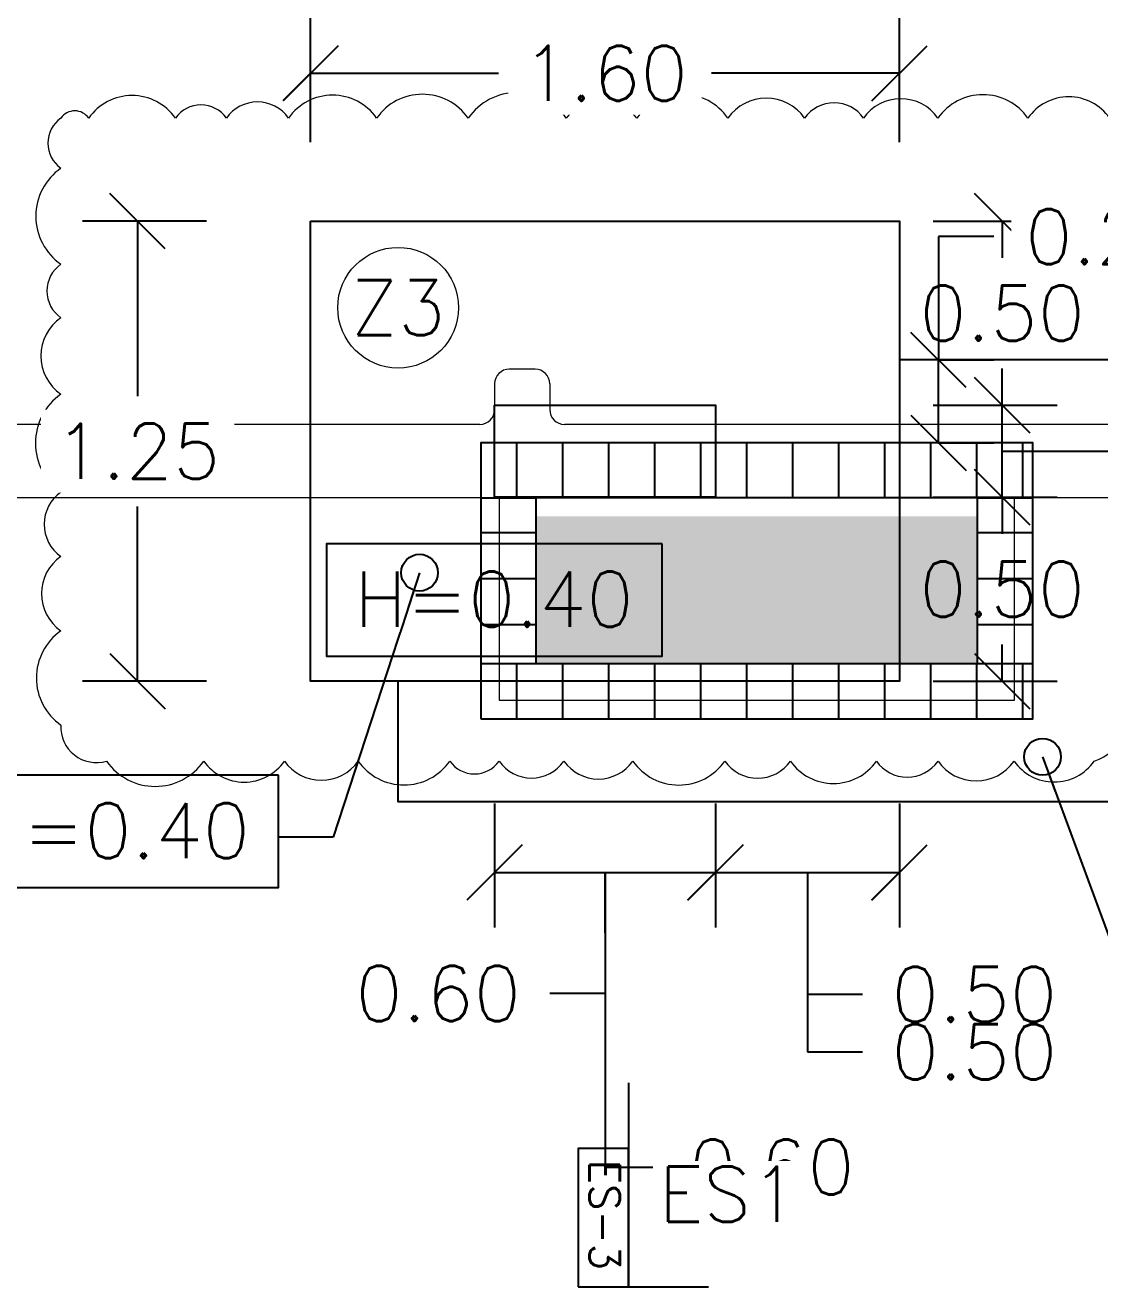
# Model space of a CAD drawing. Header units: metres. Extents: x -25 to 234, y -27 to 52.
# Drawn here: x 98.893 to 101.812, y 40.888 to 44.317 of the extents above; entities that cross this region are included whole.
import ezdxf

# ---------------------------------------------------------------- set-up
doc = ezdxf.new("R2010")
doc.units = ezdxf.units.M
doc.header["$LTSCALE"] = 0.1
doc.header["$MEASUREMENT"] = 0
doc.header["$PDMODE"] = 66
doc.linetypes.add('CONTINUA', pattern=[0])
doc.linetypes.add('HIDDEN', pattern=[0.375, 0.25, -0.125])
for name, color, linetype, lineweight in [('0-S-GRID-IDEN', 1, 'Continuous', 9), ('A-WALL', 7, 'Continuous', 5), ('baños', 251, 'Continuous', 0), ('piso', 253, 'Continuous', 0), ('PLANTA ARQ.', 1, 'Continuous', 0)]:
    doc.layers.add(name, color=color, linetype=linetype, lineweight=lineweight)
for name, color, linetype in [('001-DIMTEXTO', 4, 'Continuous'), ('DIMENSIONES', 7, 'Continuous'), ('DIMTEXTO', 4, 'Continuous'), ('HATCH', 8, 'Continuous'), ('MUROS', 7, 'Continuous'), ('TEXTOS', 4, 'Continuous'), ('ZAPATAS', 6, 'Continuous')]:
    doc.layers.add(name, color=color, linetype=linetype)
doc.styles.add('SMPLEX', font='simplex.shx')
doc.dimstyles.new('DIM-50', dxfattribs={"dimscale": 0.5, "dimtxt": 0.2, "dimasz": 0.2, "dimexe": 0.2, "dimexo": 0.2, "dimgap": 0.1, "dimtad": 0, "dimtih": 1, "dimtoh": 1, "dimzin": 0, "dimdsep": 46, "dimtxsty": 'SMPLEX', "dimblk1": 'OBLIQUE', "dimblk2": 'OBLIQUE', "dimsah": 1, "dimcen": 0.2, "dimclrd": 4, "dimclre": 4, "dimclrt": 4, "dimadec": 0, "dimazin": 0, "dimtfac": 1, "dimtmove": 0, "dimatfit": 3, "dimldrblk": 'OPEN30', "dimfxl": 0.2, "dimfxlon": 1, "dimtolj": 1, "dimtzin": 0, "dimarcsym": 0})
doc.dimstyles.new('DIM-75', dxfattribs={"dimscale": 0.75, "dimtxt": 0.2, "dimasz": 0.2, "dimexe": 0.2, "dimexo": 0.2, "dimgap": 0.1, "dimtad": 0, "dimtih": 1, "dimtoh": 1, "dimzin": 0, "dimdsep": 46, "dimtxsty": 'SMPLEX', "dimblk1": 'OBLIQUE', "dimblk2": 'OBLIQUE', "dimsah": 1, "dimcen": 0.2, "dimclrd": 4, "dimclre": 4, "dimclrt": 4, "dimadec": 0, "dimazin": 0, "dimtfac": 1, "dimtmove": 1, "dimatfit": 3, "dimldrblk": 'OPEN30', "dimfxl": 0.25, "dimfxlon": 1, "dimtfill": 1, "dimtolj": 1, "dimtzin": 0, "dimarcsym": 0})
pattern_1 = [(180, (-89.46508, 26.93804), (-1e-17, -0.125), [])]

# ---------------------------------------------------------------- blocks, each defined once
blk = doc.blocks.new('_Oblique')
at = {"color": 0, "linetype": 'ByBlock', "lineweight": -2}
blk.add_line((-0.5, -0.5), (0.5, 0.5), dxfattribs=at)
blk = doc.blocks.new('*D927')
at = {"layer": 'Defpoints', "color": 0, "linetype": 'CONTINUA', "transparency": 16777216}
for p in [(101.2681, 44.1862), (99.6681, 42.5342), (101.2681, 42.5342)]:
    blk.add_point(p, dxfattribs=at)
at = {"layer": 'DIMENSIONES', "color": 4, "linetype": 'CONTINUA', "lineweight": -2, "transparency": 16777216}
for p, q in [((99.6681, 43.9987), (99.6681, 44.3362)), ((101.2681, 43.9987), (101.2681, 44.3362)), ((99.6681, 44.1862), (100.1788, 44.1862)), ((101.2681, 44.1862), (100.7573, 44.1862))]:
    blk.add_line(p, q, dxfattribs=at)
at = {"layer": 'DIMENSIONES', "color": 4, "linetype": 'CONTINUA', "lineweight": -2, "transparency": 16777216, "xscale": 0.15, "yscale": 0.15, "zscale": 0.15, "rotation": 180}
blk.add_blockref('_Oblique', (99.6681, 44.1862), dxfattribs=at)
at = {"layer": 'DIMENSIONES', "color": 4, "linetype": 'CONTINUA', "lineweight": -2, "transparency": 16777216, "xscale": 0.15, "yscale": 0.15, "zscale": 0.15}
blk.add_blockref('_Oblique', (101.2681, 44.1862), dxfattribs=at)
at = {"layer": 'DIMENSIONES', "color": 4, "linetype": 'CONTINUA', "transparency": 16777216, "insert": (100.4681, 44.1862), "char_height": 0.15, "attachment_point": 5, "style": 'SMPLEX', "bg_fill": 3, "box_fill_scale": 1.25, "bg_fill_color": 256, "bg_fill_true_color": 13158600, "bg_fill_transparency": 0}
blk.add_mtext('\\A1;1.60', dxfattribs=at)
blk = doc.blocks.new('_Open30')
at = {"layer": 'DIMTEXTO', "color": 0, "lineweight": -2}
for p, q in [((-1, 0.268), (0, 0)), ((0, 0), (-1, -0.268)), ((0, 0), (-1, 0))]:
    blk.add_line(p, q, dxfattribs=at)
blk = doc.blocks.new('*D928')
at = {"layer": 'Defpoints', "color": 0, "linetype": 'CONTINUA', "transparency": 16777216}
for p in [(99.1979, 43.7842), (99.6681, 43.7842), (99.6681, 42.5342)]:
    blk.add_point(p, dxfattribs=at)
at = {"layer": 'DIMENSIONES', "color": 4, "linetype": 'CONTINUA', "lineweight": -2, "transparency": 16777216}
for p, q in [((99.3854, 43.7842), (99.0479, 43.7842)), ((99.1979, 43.7842), (99.1979, 43.3092)), ((99.1979, 42.5342), (99.1979, 43.0092)), ((99.3854, 42.5342), (99.0479, 42.5342))]:
    blk.add_line(p, q, dxfattribs=at)
at = {"layer": 'DIMENSIONES', "color": 4, "linetype": 'CONTINUA', "lineweight": -2, "transparency": 16777216, "xscale": 0.15, "yscale": 0.15, "zscale": 0.15}
for p, rotation in [((99.1979, 43.7842), 90), ((99.1979, 42.5342), 270)]:
    blk.add_blockref('_Oblique', p, dxfattribs=dict(at, rotation=rotation))
at = {"layer": 'DIMENSIONES', "color": 4, "linetype": 'CONTINUA', "transparency": 16777216, "insert": (99.1979, 43.1592), "char_height": 0.15, "attachment_point": 5, "style": 'SMPLEX', "bg_fill": 3, "box_fill_scale": 1.25, "bg_fill_color": 256, "bg_fill_true_color": 13158600, "bg_fill_transparency": 0}
blk.add_mtext('\\A1;1.25', dxfattribs=at)
blk = doc.blocks.new('*D917')
at = {"layer": 'Defpoints', "color": 0, "linetype": 'CONTINUA', "transparency": 16777216}
for p in [(100.1681, 43.0342), (100.7681, 43.0342), (100.7681, 42.0145)]:
    blk.add_point(p, dxfattribs=at)
at = {"layer": 'DIMENSIONES', "color": 4, "linetype": 'CONTINUA', "lineweight": -2, "transparency": 16777216}
for p, q in [((100.1681, 42.202), (100.1681, 41.8645)), ((100.7681, 42.202), (100.7681, 41.8645)), ((100.1681, 42.0145), (100.7681, 42.0145)), ((100.4681, 42.0145), (100.4681, 41.2138)), ((100.4681, 41.2138), (100.6181, 41.2138))]:
    blk.add_line(p, q, dxfattribs=at)
at = {"layer": 'DIMENSIONES', "color": 4, "linetype": 'CONTINUA', "lineweight": -2, "transparency": 16777216, "xscale": 0.15, "yscale": 0.15, "zscale": 0.15, "rotation": 180}
blk.add_blockref('_Oblique', (100.1681, 42.0145), dxfattribs=at)
at = {"layer": 'DIMENSIONES', "color": 4, "linetype": 'CONTINUA', "lineweight": -2, "transparency": 16777216, "xscale": 0.15, "yscale": 0.15, "zscale": 0.15}
blk.add_blockref('_Oblique', (100.7681, 42.0145), dxfattribs=at)
at = {"layer": 'DIMENSIONES', "color": 4, "linetype": 'CONTINUA', "transparency": 16777216, "insert": (100.9216, 41.2138), "char_height": 0.15, "attachment_point": 5, "style": 'SMPLEX', "bg_fill": 3, "box_fill_scale": 1.25, "bg_fill_color": 256, "bg_fill_true_color": 13158600, "bg_fill_transparency": 0}
blk.add_mtext('\\A1;0.60', dxfattribs=at)
blk = doc.blocks.new('*D893')
at = {"layer": 'Defpoints', "color": 0, "linetype": 'CONTINUA', "transparency": 16777216}
for p in [(100.7681, 43.2842), (101.5471, 43.2842), (100.7681, 43.0342)]:
    blk.add_point(p, dxfattribs=at)
at = {"layer": 'DIMENSIONES', "color": 4, "linetype": 'CONTINUA', "lineweight": -2, "transparency": 16777216}
for p, q in [((101.3596, 43.2842), (101.6971, 43.2842)), ((101.5471, 43.0342), (101.5471, 43.2842)), ((101.5471, 43.1592), (101.7262, 43.1592)), ((101.7262, 43.1592), (101.8762, 43.1592)), ((101.3596, 43.0342), (101.6971, 43.0342))]:
    blk.add_line(p, q, dxfattribs=at)
at = {"layer": 'DIMENSIONES', "color": 4, "linetype": 'CONTINUA', "lineweight": -2, "transparency": 16777216, "xscale": 0.15, "yscale": 0.15, "zscale": 0.15}
for p, rotation in [((101.5471, 43.2842), 90), ((101.5471, 43.0342), 270)]:
    blk.add_blockref('_Oblique', p, dxfattribs=dict(at, rotation=rotation))
at = {"layer": 'DIMENSIONES', "color": 4, "linetype": 'CONTINUA', "transparency": 16777216, "insert": (102.1797, 43.1592), "char_height": 0.15, "attachment_point": 5, "style": 'SMPLEX', "bg_fill": 3, "box_fill_scale": 1.25, "bg_fill_color": 256, "bg_fill_true_color": 13158600, "bg_fill_transparency": 0}
blk.add_mtext('\\A1;0.25', dxfattribs=at)
blk = doc.blocks.new('*D894')
at = {"layer": 'Defpoints', "color": 0, "linetype": 'CONTINUA', "transparency": 16777216}
for p in [(100.7681, 43.7842), (101.5471, 43.7842), (100.7681, 43.2842)]:
    blk.add_point(p, dxfattribs=at)
at = {"layer": 'DIMENSIONES', "color": 4, "linetype": 'CONTINUA', "lineweight": -2, "transparency": 16777216}
for p, q in [((101.3596, 43.7842), (101.6971, 43.7842)), ((101.5471, 43.7842), (101.5471, 43.6842)), ((101.5471, 43.2842), (101.5471, 43.3842)), ((101.3596, 43.2842), (101.6971, 43.2842))]:
    blk.add_line(p, q, dxfattribs=at)
at = {"layer": 'DIMENSIONES', "color": 4, "linetype": 'CONTINUA', "lineweight": -2, "transparency": 16777216, "xscale": 0.15, "yscale": 0.15, "zscale": 0.15}
for p, rotation in [((101.5471, 43.7842), 90), ((101.5471, 43.2842), 270)]:
    blk.add_blockref('_Oblique', p, dxfattribs=dict(at, rotation=rotation))
at = {"layer": 'DIMENSIONES', "color": 4, "linetype": 'CONTINUA', "transparency": 16777216, "insert": (101.5471, 43.5342), "char_height": 0.15, "attachment_point": 5, "style": 'SMPLEX', "bg_fill": 3, "box_fill_scale": 1.25, "bg_fill_color": 256, "bg_fill_true_color": 13158600, "bg_fill_transparency": 0}
blk.add_mtext('\\A1;0.50', dxfattribs=at)
blk = doc.blocks.new('*D895')
at = {"layer": 'Defpoints', "color": 0, "linetype": 'CONTINUA', "transparency": 16777216}
for p in [(100.7681, 43.0342), (100.7681, 42.5342), (101.5471, 42.5342)]:
    blk.add_point(p, dxfattribs=at)
at = {"layer": 'DIMENSIONES', "color": 4, "linetype": 'CONTINUA', "lineweight": -2, "transparency": 16777216}
for p, q in [((101.3596, 43.0342), (101.6971, 43.0342)), ((101.5471, 43.0342), (101.5471, 42.9342)), ((101.5471, 42.5342), (101.5471, 42.6342)), ((101.3596, 42.5342), (101.6971, 42.5342))]:
    blk.add_line(p, q, dxfattribs=at)
at = {"layer": 'DIMENSIONES', "color": 4, "linetype": 'CONTINUA', "lineweight": -2, "transparency": 16777216, "xscale": 0.15, "yscale": 0.15, "zscale": 0.15}
for p, rotation in [((101.5471, 43.0342), 90), ((101.5471, 42.5342), 270)]:
    blk.add_blockref('_Oblique', p, dxfattribs=dict(at, rotation=rotation))
at = {"layer": 'DIMENSIONES', "color": 4, "linetype": 'CONTINUA', "transparency": 16777216, "insert": (101.5471, 42.7842), "char_height": 0.15, "attachment_point": 5, "style": 'SMPLEX', "bg_fill": 3, "box_fill_scale": 1.25, "bg_fill_color": 256, "bg_fill_true_color": 13158600, "bg_fill_transparency": 0}
blk.add_mtext('\\A1;0.50', dxfattribs=at)
blk = doc.blocks.new('*D896')
at = {"layer": 'Defpoints', "color": 0, "linetype": 'CONTINUA', "transparency": 16777216}
for p in [(100.7681, 43.0342), (101.2681, 43.0562), (101.2681, 42.0145)]:
    blk.add_point(p, dxfattribs=at)
at = {"layer": 'DIMENSIONES', "color": 4, "linetype": 'CONTINUA', "lineweight": -2, "transparency": 16777216}
for p, q in [((100.7681, 42.202), (100.7681, 41.8645)), ((101.2681, 42.202), (101.2681, 41.8645)), ((100.7681, 42.0145), (101.2681, 42.0145)), ((101.0181, 42.0145), (101.0181, 41.527)), ((101.0181, 41.527), (101.1681, 41.527))]:
    blk.add_line(p, q, dxfattribs=at)
at = {"layer": 'DIMENSIONES', "color": 4, "linetype": 'CONTINUA', "lineweight": -2, "transparency": 16777216, "xscale": 0.15, "yscale": 0.15, "zscale": 0.15, "rotation": 180}
blk.add_blockref('_Oblique', (100.7681, 42.0145), dxfattribs=at)
at = {"layer": 'DIMENSIONES', "color": 4, "linetype": 'CONTINUA', "lineweight": -2, "transparency": 16777216, "xscale": 0.15, "yscale": 0.15, "zscale": 0.15}
blk.add_blockref('_Oblique', (101.2681, 42.0145), dxfattribs=at)
at = {"layer": 'DIMENSIONES', "color": 4, "linetype": 'CONTINUA', "transparency": 16777216, "insert": (101.4716, 41.527), "char_height": 0.15, "attachment_point": 5, "style": 'SMPLEX', "bg_fill": 3, "box_fill_scale": 1.25, "bg_fill_color": 256, "bg_fill_true_color": 13158600, "bg_fill_transparency": 0}
blk.add_mtext('\\A1;0.50', dxfattribs=at)
blk = doc.blocks.new('PL BASE 1N NASAS 09')
at = {"layer": 'piso', "transparency": 33554554}
h = blk.add_hatch(color=256, dxfattribs=at)
h.set_gradient(color1=(122, 175, 223), color2=(173, 221, 247), rotation=90)
h.paths.add_polyline_path([(-109.6632, -41.2997), (-110.1187, -41.2997), (-110.1187, -41.6997), (-109.6632, -41.6997)])
h.paths.add_polyline_path([(-108.9187, -41.2997), (-109.6632, -41.2997), (-109.6632, -41.6997), (-108.9187, -41.6997)])
blk.add_lwpolyline([(-110.2187, -41.7997), (-108.8187, -41.7997), (-108.8187, -41.2497), (-110.2187, -41.2497)], close=True)
blk.add_lwpolyline([(-110.1187, -41.2497), (-110.1187, -41.6997), (-108.9187, -41.6997), (-108.9187, -41.2497)])
at = {"layer": 'A-WALL'}
for p, q in [((-110.1211, -40.8997), (-110.1911, -40.8997)), ((-110.2311, -40.9397), (-110.2311, -41.0097)), ((-110.0811, -40.9397), (-110.0811, -41.0097)), ((-110.2711, -41.0497), (-112.399, -41.0497)), ((-107.9211, -41.0497), (-110.0411, -41.0497)), ((-107.7211, -41.2497), (-112.4011, -41.2497))]:
    blk.add_line(p, q, dxfattribs=at)
for centre, start, end in [((-110.1911, -40.9397), 90, 180), ((-110.1211, -40.9397), 360, 90), ((-110.2711, -41.0097), 270, 0), ((-110.0411, -41.0097), 180, 270)]:
    blk.add_arc(centre, 0.04, start, end, dxfattribs=at)
blk = doc.blocks.new('*D1042')
at = {"layer": 'Defpoints', "color": 0, "linetype": 'CONTINUA', "transparency": 16777216}
for p in [(106.2497, -6.8539), (104.6497, -8.5059), (106.2497, -8.5059)]:
    blk.add_point(p, dxfattribs=at)
at = {"layer": 'DIMENSIONES', "color": 4, "linetype": 'CONTINUA', "lineweight": -2, "transparency": 16777216}
for p, q in [((104.6497, -7.0414), (104.6497, -6.7039)), ((106.2497, -7.0414), (106.2497, -6.7039)), ((104.6497, -6.8539), (105.1604, -6.8539)), ((106.2497, -6.8539), (105.739, -6.8539))]:
    blk.add_line(p, q, dxfattribs=at)
at = {"layer": 'DIMENSIONES', "color": 4, "linetype": 'CONTINUA', "lineweight": -2, "transparency": 16777216, "xscale": 0.15, "yscale": 0.15, "zscale": 0.15, "rotation": 180}
blk.add_blockref('_Oblique', (104.6497, -6.8539), dxfattribs=at)
at = {"layer": 'DIMENSIONES', "color": 4, "linetype": 'CONTINUA', "lineweight": -2, "transparency": 16777216, "xscale": 0.15, "yscale": 0.15, "zscale": 0.15}
blk.add_blockref('_Oblique', (106.2497, -6.8539), dxfattribs=at)
at = {"layer": 'DIMENSIONES', "color": 4, "linetype": 'CONTINUA', "transparency": 16777216, "insert": (105.4497, -6.8539), "char_height": 0.15, "attachment_point": 5, "style": 'SMPLEX', "bg_fill": 3, "box_fill_scale": 1.25, "bg_fill_color": 256, "bg_fill_true_color": 13158600, "bg_fill_transparency": 0}
blk.add_mtext('\\A1;1.60', dxfattribs=at)
blk = doc.blocks.new('*D1043')
at = {"layer": 'Defpoints', "color": 0, "linetype": 'CONTINUA', "transparency": 16777216}
for p in [(104.1796, -7.2559), (104.6497, -7.2559), (104.6497, -8.5059)]:
    blk.add_point(p, dxfattribs=at)
at = {"layer": 'DIMENSIONES', "color": 4, "linetype": 'CONTINUA', "lineweight": -2, "transparency": 16777216}
for p, q in [((104.3671, -7.2559), (104.0296, -7.2559)), ((104.1796, -7.2559), (104.1796, -7.7309)), ((104.1796, -8.5059), (104.1796, -8.0309)), ((104.3671, -8.5059), (104.0296, -8.5059))]:
    blk.add_line(p, q, dxfattribs=at)
at = {"layer": 'DIMENSIONES', "color": 4, "linetype": 'CONTINUA', "lineweight": -2, "transparency": 16777216, "xscale": 0.15, "yscale": 0.15, "zscale": 0.15}
for p, rotation in [((104.1796, -7.2559), 90), ((104.1796, -8.5059), 270)]:
    blk.add_blockref('_Oblique', p, dxfattribs=dict(at, rotation=rotation))
at = {"layer": 'DIMENSIONES', "color": 4, "linetype": 'CONTINUA', "transparency": 16777216, "insert": (104.1796, -7.8809), "char_height": 0.15, "attachment_point": 5, "style": 'SMPLEX', "bg_fill": 3, "box_fill_scale": 1.25, "bg_fill_color": 256, "bg_fill_true_color": 13158600, "bg_fill_transparency": 0}
blk.add_mtext('\\A1;1.25', dxfattribs=at)
blk = doc.blocks.new('*D1112')
at = {"layer": 'Defpoints', "color": 0, "linetype": 'CONTINUA', "transparency": 16777216}
for p in [(105.1497, -8.0059), (105.7497, -8.0059), (105.7497, -9.0256)]:
    blk.add_point(p, dxfattribs=at)
at = {"layer": 'DIMENSIONES', "color": 4, "linetype": 'CONTINUA', "lineweight": -2, "transparency": 16777216}
for p, q in [((105.1497, -8.8381), (105.1497, -9.1756)), ((105.7497, -8.8381), (105.7497, -9.1756)), ((105.1497, -9.0256), (105.7497, -9.0256)), ((105.4497, -9.0256), (105.4498, -9.3545)), ((105.4498, -9.3545), (105.2998, -9.3545))]:
    blk.add_line(p, q, dxfattribs=at)
at = {"layer": 'DIMENSIONES', "color": 4, "linetype": 'CONTINUA', "lineweight": -2, "transparency": 16777216, "xscale": 0.15, "yscale": 0.15, "zscale": 0.15, "rotation": 180}
blk.add_blockref('_Oblique', (105.1497, -9.0256), dxfattribs=at)
at = {"layer": 'DIMENSIONES', "color": 4, "linetype": 'CONTINUA', "lineweight": -2, "transparency": 16777216, "xscale": 0.15, "yscale": 0.15, "zscale": 0.15}
blk.add_blockref('_Oblique', (105.7497, -9.0256), dxfattribs=at)
at = {"layer": 'DIMENSIONES', "color": 4, "linetype": 'CONTINUA', "transparency": 16777216, "insert": (104.9963, -9.3545), "char_height": 0.15, "attachment_point": 5, "style": 'SMPLEX', "bg_fill": 3, "box_fill_scale": 1.25, "bg_fill_color": 256, "bg_fill_true_color": 13158600, "bg_fill_transparency": 0}
blk.add_mtext('\\A1;0.60', dxfattribs=at)
blk = doc.blocks.new('*D1171')
at = {"layer": 'Defpoints', "color": 0, "linetype": 'CONTINUA', "transparency": 16777216}
for p in [(105.7497, -7.7559), (105.7497, -8.0059)]:
    blk.add_point(p, dxfattribs=at)
at = {"layer": 'DIMENSIONES', "color": 4, "linetype": 'CONTINUA', "lineweight": -2, "transparency": 16777216}
for p, q in [((107.5515, -7.7559), (107.889, -7.7559)), ((107.739, -8.0059), (107.739, -7.7559)), ((107.5515, -8.0059), (107.889, -8.0059))]:
    blk.add_line(p, q, dxfattribs=at)
at = {"layer": 'DIMENSIONES', "color": 4, "linetype": 'CONTINUA', "transparency": 16777216, "insert": (107.6885, -7.8809), "char_height": 0.15, "attachment_point": 5, "style": 'SMPLEX', "bg_fill": 3, "box_fill_scale": 1.25, "bg_fill_color": 256, "bg_fill_true_color": 13158600, "bg_fill_transparency": 0}
blk.add_mtext('\\A1;0.25', dxfattribs=at)
at = {"layer": 'Defpoints', "color": 0, "linetype": 'CONTINUA', "transparency": 16777216}
blk.add_point((107.739, -7.7559), dxfattribs=at)
at = {"layer": 'DIMENSIONES', "color": 4, "linetype": 'CONTINUA', "lineweight": -2, "transparency": 16777216, "xscale": 0.15, "yscale": 0.15, "zscale": 0.15}
for p, rotation in [((107.739, -7.7559), 90), ((107.739, -8.0059), 270)]:
    blk.add_blockref('_Oblique', p, dxfattribs=dict(at, rotation=rotation))
blk = doc.blocks.new('*D1172')
at = {"layer": 'Defpoints', "color": 0, "linetype": 'CONTINUA', "transparency": 16777216}
for p in [(105.7497, -7.2559), (107.739, -7.2559), (105.7497, -7.7559)]:
    blk.add_point(p, dxfattribs=at)
at = {"layer": 'DIMENSIONES', "color": 4, "linetype": 'CONTINUA', "lineweight": -2, "transparency": 16777216}
for p, q in [((107.5515, -7.2559), (107.889, -7.2559)), ((107.739, -7.2559), (107.739, -7.3559)), ((107.739, -7.7559), (107.739, -7.6559)), ((107.5515, -7.7559), (107.889, -7.7559))]:
    blk.add_line(p, q, dxfattribs=at)
at = {"layer": 'DIMENSIONES', "color": 4, "linetype": 'CONTINUA', "lineweight": -2, "transparency": 16777216, "xscale": 0.15, "yscale": 0.15, "zscale": 0.15}
for p, rotation in [((107.739, -7.2559), 90), ((107.739, -7.7559), 270)]:
    blk.add_blockref('_Oblique', p, dxfattribs=dict(at, rotation=rotation))
at = {"layer": 'DIMENSIONES', "color": 4, "linetype": 'CONTINUA', "transparency": 16777216, "insert": (107.739, -7.5059), "char_height": 0.15, "attachment_point": 5, "style": 'SMPLEX', "bg_fill": 3, "box_fill_scale": 1.25, "bg_fill_color": 256, "bg_fill_true_color": 13158600, "bg_fill_transparency": 0}
blk.add_mtext('\\A1;0.50', dxfattribs=at)
blk = doc.blocks.new('*D1173')
at = {"layer": 'Defpoints', "color": 0, "linetype": 'CONTINUA', "transparency": 16777216}
for p in [(105.7497, -8.0059), (105.8239, -8.5059), (107.739, -8.5059)]:
    blk.add_point(p, dxfattribs=at)
at = {"layer": 'DIMENSIONES', "color": 4, "linetype": 'CONTINUA', "lineweight": -2, "transparency": 16777216}
for p, q in [((107.5515, -8.0059), (107.889, -8.0059)), ((107.739, -8.0059), (107.739, -8.1059)), ((107.739, -8.5059), (107.739, -8.4059)), ((107.5515, -8.5059), (107.889, -8.5059))]:
    blk.add_line(p, q, dxfattribs=at)
at = {"layer": 'DIMENSIONES', "color": 4, "linetype": 'CONTINUA', "lineweight": -2, "transparency": 16777216, "xscale": 0.15, "yscale": 0.15, "zscale": 0.15}
for p, rotation in [((107.739, -8.0059), 90), ((107.739, -8.5059), 270)]:
    blk.add_blockref('_Oblique', p, dxfattribs=dict(at, rotation=rotation))
at = {"layer": 'DIMENSIONES', "color": 4, "linetype": 'CONTINUA', "transparency": 16777216, "insert": (107.739, -8.2559), "char_height": 0.15, "attachment_point": 5, "style": 'SMPLEX', "bg_fill": 3, "box_fill_scale": 1.25, "bg_fill_color": 256, "bg_fill_true_color": 13158600, "bg_fill_transparency": 0}
blk.add_mtext('\\A1;0.50', dxfattribs=at)
blk = doc.blocks.new('*D1174')
at = {"layer": 'Defpoints', "color": 0, "linetype": 'CONTINUA', "transparency": 16777216}
for p in [(106.2497, -7.4755), (105.7497, -8.0059), (106.2497, -9.0256)]:
    blk.add_point(p, dxfattribs=at)
at = {"layer": 'DIMENSIONES', "color": 4, "linetype": 'CONTINUA', "lineweight": -2, "transparency": 16777216}
for p, q in [((105.7497, -8.8381), (105.7497, -9.1756)), ((106.2497, -8.8381), (106.2497, -9.1756)), ((105.7497, -9.0256), (106.2497, -9.0256)), ((105.9997, -9.0256), (105.9997, -9.3569)), ((105.9997, -9.3569), (106.1497, -9.3569))]:
    blk.add_line(p, q, dxfattribs=at)
at = {"layer": 'DIMENSIONES', "color": 4, "linetype": 'CONTINUA', "lineweight": -2, "transparency": 16777216, "xscale": 0.15, "yscale": 0.15, "zscale": 0.15, "rotation": 180}
blk.add_blockref('_Oblique', (105.7497, -9.0256), dxfattribs=at)
at = {"layer": 'DIMENSIONES', "color": 4, "linetype": 'CONTINUA', "lineweight": -2, "transparency": 16777216, "xscale": 0.15, "yscale": 0.15, "zscale": 0.15}
blk.add_blockref('_Oblique', (106.2497, -9.0256), dxfattribs=at)
at = {"layer": 'DIMENSIONES', "color": 4, "linetype": 'CONTINUA', "transparency": 16777216, "insert": (106.4533, -9.3569), "char_height": 0.15, "attachment_point": 5, "style": 'SMPLEX', "bg_fill": 3, "box_fill_scale": 1.25, "bg_fill_color": 256, "bg_fill_true_color": 13158600, "bg_fill_transparency": 0}
blk.add_mtext('\\A1;0.50', dxfattribs=at)
blk = doc.blocks.new('*D1205')
at = {"layer": 'Defpoints', "color": 0, "linetype": 'CONTINUA', "transparency": 16777216}
for p in [(105.8239, -8.5059), (106.8371, -8.833), (107.739, -8.833)]:
    blk.add_point(p, dxfattribs=at)
at = {"layer": 'DIMENSIONES', "color": 4, "linetype": 'CONTINUA', "lineweight": -2, "transparency": 16777216}
for p, q in [((107.739, -8.5059), (107.739, -8.3559)), ((107.5515, -8.5059), (107.889, -8.5059)), ((107.739, -8.5059), (107.739, -8.5194)), ((107.5515, -8.833), (107.889, -8.833)), ((107.739, -8.833), (107.739, -8.8194)), ((107.739, -8.833), (107.739, -8.983))]:
    blk.add_line(p, q, dxfattribs=at)
at = {"layer": 'DIMENSIONES', "color": 4, "linetype": 'CONTINUA', "lineweight": -2, "transparency": 16777216, "xscale": 0.15, "yscale": 0.15, "zscale": 0.15}
for p, rotation in [((107.739, -8.5059), 270), ((107.739, -8.833), 90)]:
    blk.add_blockref('_Oblique', p, dxfattribs=dict(at, rotation=rotation))
at = {"layer": 'DIMENSIONES', "color": 4, "linetype": 'CONTINUA', "transparency": 16777216, "insert": (107.739, -8.6694), "char_height": 0.15, "attachment_point": 5, "style": 'SMPLEX', "bg_fill": 3, "box_fill_scale": 1.25, "bg_fill_color": 256, "bg_fill_true_color": 13158600, "bg_fill_transparency": 0}
blk.add_mtext('\\A1;0.327', dxfattribs=at)
blk = doc.blocks.new('*D1206')
at = {"layer": 'Defpoints', "color": 0, "linetype": 'CONTINUA', "transparency": 16777216}
for p in [(106.3053, -7.633), (106.3559, -7.633), (106.3053, -7.858)]:
    blk.add_point(p, dxfattribs=at)
at = {"layer": 'DIMTEXTO', "color": 4, "linetype": 'CONTINUA', "lineweight": -2, "transparency": 16777216}
for p, q in [((106.5059, -7.2978), (106.3559, -7.2978)), ((106.3559, -7.2978), (106.3559, -7.633)), ((106.3559, -7.633), (106.5059, -7.633)), ((106.3559, -7.858), (106.3559, -7.633)), ((106.3559, -7.858), (106.5059, -7.858))]:
    blk.add_line(p, q, dxfattribs=at)
at = {"layer": 'DIMTEXTO', "color": 4, "linetype": 'CONTINUA', "lineweight": -2, "transparency": 16777216, "xscale": 0.15, "yscale": 0.15, "zscale": 0.15}
for p, rotation in [((106.3559, -7.633), 90), ((106.3559, -7.858), 270)]:
    blk.add_blockref('_Oblique', p, dxfattribs=dict(at, rotation=rotation))
at = {"layer": 'DIMTEXTO', "color": 4, "linetype": 'CONTINUA', "transparency": 16777216, "insert": (106.8809, -7.2978), "char_height": 0.15, "attachment_point": 5, "style": 'SMPLEX', "bg_fill": 3, "box_fill_scale": 1.25, "bg_fill_color": 256, "bg_fill_true_color": 13158600, "bg_fill_transparency": 0}
blk.add_mtext('\\A1;0.225', dxfattribs=at)
blk = doc.blocks.new('A$Cac76d8b6')
at = {"layer": 'HATCH', "linetype": 'CONTINUA'}
h = blk.add_hatch(dxfattribs=at)
h.set_pattern_fill('ANSI31', color=256, angle=45)
h.set_pattern_definition([(90, (-89.64626, 26.93804), (-0.125, 0), [])])
h.paths.add_polyline_path([(17.147, 19.0801), (15.647, 19.0801), (15.647, 18.9301), (16.8158, 18.9301), (17.147, 18.9301)])
h = blk.add_hatch(dxfattribs=at)
h.set_pattern_fill('ANSI31', color=256, angle=135)
h.set_pattern_definition(pattern_1)
h.paths.add_polyline_path([(15.797, 18.9301), (15.647, 18.9301), (15.647, 18.4801), (15.797, 18.4801)])
h = blk.add_hatch(dxfattribs=at)
h.set_pattern_fill('ANSI31', color=256, angle=135)
h.set_pattern_definition(pattern_1)
h.paths.add_polyline_path([(17.147, 18.9301), (16.997, 18.9301), (16.997, 18.4801), (17.147, 18.4801)])
at = {"layer": 'DIMTEXTO', "color": 4}
blk.add_lwpolyline([(15.0974, 18.1768), (14.185, 18.1768), (14.185, 17.8712), (15.0974, 17.8712)], close=True, dxfattribs=at)
at = {"layer": 'TEXTOS', "color": 5, "linetype": 'Continuous', "ltscale": 0.01}
blk.add_line((16.0482, 17.3406), (16.0482, 16.7864), dxfattribs=at)
at = {"layer": 'TEXTOS', "color": 6, "linetype": 'Continuous', "ltscale": 0.01}
blk.add_line((15.9121, 16.7864), (16.2656, 16.7864), dxfattribs=at)
at = {"layer": 'TEXTOS', "color": 8, "linetype": 'Continuous', "ltscale": 0.01}
blk.add_lwpolyline([(15.9121, 16.7864), (16.0482, 16.7864), (16.0482, 17.1624), (15.9121, 17.1624)], close=True, dxfattribs=at)
at = {"layer": 'ZAPATAS', "lineweight": 25}
for points in [[(15.1847, 19.6822), (16.7847, 19.6822), (16.7847, 19.3051)], [(15.422, 18.4322), (15.1847, 18.4322), (15.1847, 19.6822)]]:
    blk.add_lwpolyline(points, dxfattribs=at)
at = {"layer": 'ZAPATAS', "color": 8, "linetype": 'HIDDEN', "lineweight": 25, "ltscale": 5}
blk.add_lwpolyline([(16.7847, 19.3051), (16.7847, 18.4322), (15.422, 18.4322)], dxfattribs=at)
at = {"layer": 'DIMTEXTO', "color": 4, "lineweight": -3, "insert": (16.3198, 17.0382), "char_height": 0.15, "attachment_point": 5, "style": 'SMPLEX', "bg_fill": 3, "box_fill_scale": 1.1, "bg_fill_color": 256, "bg_fill_true_color": 13158600, "bg_fill_transparency": 0}
blk.add_mtext('ES1', dxfattribs=at)
at = {"layer": 'TEXTOS', "color": 4, "ltscale": 0.5, "insert": (15.9837, 16.9819), "char_height": 0.0825, "attachment_point": 5, "rotation": 270, "style": 'SMPLEX'}
blk.add_mtext('ES-3', dxfattribs=at)
at = {"layer": 'DIMTEXTO', "color": 4, "insert": (14.6406, 18.0258), "char_height": 0.15, "attachment_point": 5, "rotation": 0, "style": 'SMPLEX', "bg_fill": 3, "box_fill_scale": 1.1, "bg_fill_color": 256, "bg_fill_true_color": 13158600, "bg_fill_transparency": 0}
blk.add_mtext('\\A1;H=0.40', dxfattribs=at)
at = {"layer": 'DIMENSIONES', "linetype": 'CONTINUA'}
dim = blk.add_linear_dim(base=(16.7847, 20.0842), p1=(15.1847, 18.4322), p2=(16.7847, 18.4322), dimstyle='DIM-75', dxfattribs=at)
dim.commit()
dim.dimension.update_dxf_attribs({"geometry": '*D1042', "text_midpoint": (15.9847, 20.0842), "insert": (-89.4651, 26.938)})
at = {"layer": 'DIMTEXTO', "color": 4, "insert": (15.4224, 19.4471), "char_height": 0.15, "attachment_point": 5, "rotation": 0, "style": 'SMPLEX', "bg_fill": 3, "box_fill_scale": 1.1, "bg_fill_color": 256, "bg_fill_true_color": 13158600, "bg_fill_transparency": 0}
blk.add_mtext('\\A1;Z3', dxfattribs=at)
at = {"layer": 'DIMENSIONES', "linetype": 'CONTINUA'}
dim = blk.add_linear_dim(base=(14.7145, 19.6822), p1=(15.1847, 18.4322), p2=(15.1847, 19.6822), angle=90, dimstyle='DIM-75', dxfattribs=at)
dim.commit()
dim.dimension.update_dxf_attribs({"geometry": '*D1043', "text_midpoint": (14.7145, 19.0572), "insert": (-89.4651, 26.938)})
dim = blk.add_linear_dim(base=(16.2847, 17.9125), p1=(15.6847, 18.9322), p2=(16.2847, 18.9322), dimstyle='DIM-75', dxfattribs=at)
dim.commit()
dim.dimension.update_dxf_attribs({"geometry": '*D1112', "text_midpoint": (15.7598, 17.5836), "dimtype": 128, "insert": (-89.4651, 26.938)})
at = {"layer": '0-S-GRID-IDEN'}
blk.add_circle((15.4224, 19.4471), 0.164, dxfattribs=at)
at = {"layer": 'HATCH', "linetype": 'CONTINUA'}
for p, q in [((15.647, 18.9301), (15.797, 18.9301)), ((15.647, 18.4801), (15.797, 18.4801))]:
    blk.add_line(p, q, dxfattribs=at)
at = {"layer": 'DIMENSIONES', "linetype": 'CONTINUA'}
dim = blk.add_linear_dim(base=(18.274, 19.1822), p1=(16.2847, 18.9322), p2=(16.2847, 19.1822), angle=90, dimstyle='DIM-75', dxfattribs=at)
dim.commit()
dim.dimension.update_dxf_attribs({"geometry": '*D1171', "text_midpoint": (18.2234, 19.0572), "dimtype": 128, "insert": (-89.4651, 26.938)})
at = {"layer": '001-DIMTEXTO', "linetype": 'CONTINUA'}
blk.add_leader([(15.4808, 18.727), (15.2458, 18.0081), (15.0974, 18.0081)], dimstyle='DIM-50', override={"dimldrblk": 'DotBlank'}, dxfattribs=at)
at = {"layer": 'DIMENSIONES', "linetype": 'CONTINUA'}
for base, p1, p2, picture, middle in [((18.274, 19.6822), (16.2847, 19.1822), (16.2847, 19.6822), '*D1172', (18.274, 19.4322)), ((18.274, 18.4322), (16.2847, 18.9322), (16.3588, 18.4322), '*D1173', (18.274, 18.6822))]:
    dim = blk.add_linear_dim(base=base, p1=p1, p2=p2, angle=90, dimstyle='DIM-75', dxfattribs=at)
    dim.commit()
    dim.dimension.update_dxf_attribs({"geometry": picture, "text_midpoint": middle, "insert": (-89.4651, 26.938)})
dim = blk.add_linear_dim(base=(16.7847, 17.9125), p1=(16.2847, 18.9322), p2=(16.7847, 19.4625), dimstyle='DIM-75', dxfattribs=at)
dim.commit()
dim.dimension.update_dxf_attribs({"geometry": '*D1174', "text_midpoint": (16.7597, 17.5812), "dimtype": 128, "insert": (-89.4651, 26.938)})
at = {"layer": 'HATCH', "linetype": 'CONTINUA'}
h = blk.add_hatch(dxfattribs=at)
h.set_pattern_fill('ANSI31', color=256, angle=45)
h.set_pattern_definition([(90, (-89.64626, 26.33804), (-0.125, 0), [])])
h.paths.add_polyline_path([(17.147, 18.4801), (15.647, 18.4801), (15.647, 18.3301), (16.8158, 18.3301), (17.147, 18.3301)])
for p, q in [((16.997, 18.9301), (17.147, 18.9301)), ((16.997, 18.4801), (17.147, 18.4801))]:
    blk.add_line(p, q, dxfattribs=at)
at = {"layer": 'MUROS', "linetype": 'CONTINUA'}
for points in [[(15.647, 18.3301), (17.147, 18.3301), (17.147, 19.0801), (15.647, 19.0801)], [(15.797, 18.4801), (16.997, 18.4801), (16.997, 18.9301), (15.797, 18.9301)]]:
    blk.add_lwpolyline(points, close=True, dxfattribs=at)
at = {"layer": 'ZAPATAS', "lineweight": 25}
blk.add_lwpolyline([(15.422, 18.4322), (15.422, 18.1051), (17.372, 18.1051), (17.372, 19.3051), (16.7847, 19.3051)], dxfattribs=at)
at = {"layer": '001-DIMTEXTO', "linetype": 'CONTINUA'}
blk.add_leader([(17.1737, 18.2266), (17.358, 17.7267), (17.5064, 17.7267)], dimstyle='DIM-50', override={"dimldrblk": 'DotBlank'}, dxfattribs=at)
at = {"layer": 'DIMENSIONES', "linetype": 'CONTINUA'}
dim = blk.add_linear_dim(base=(18.274, 18.1051), p1=(16.3588, 18.4322), p2=(17.372, 18.1051), angle=90, dimstyle='DIM-75', override={"dimdec": 3}, dxfattribs=at)
dim.commit()
dim.dimension.update_dxf_attribs({"geometry": '*D1205', "text_midpoint": (18.274, 18.2686), "insert": (-89.4651, 26.938)})
at = {"layer": 'DIMTEXTO', "linetype": 'CONTINUA'}
dim = blk.add_linear_dim(base=(16.8908, 19.3051), p1=(16.8402, 19.0801), p2=(16.8402, 19.3051), angle=90, dimstyle='DIM-75', override={"dimdec": 3}, dxfattribs=at)
dim.commit()
dim.dimension.update_dxf_attribs({"geometry": '*D1206', "text_midpoint": (17.0221, 19.6403), "dimtype": 128, "insert": (-89.4651, 26.938)})

msp = doc.modelspace()

# ---------------------------------------------------------------- linework, layer by layer
at = {"layer": '001-DIMTEXTO', "linetype": 'CONTINUA'}
msp.add_lwpolyline([(100.1681, 43.2842), (100.7681, 43.2842), (100.7681, 43.0342), (100.1681, 43.0342)], close=True, dxfattribs=at)
at = {"layer": 'ZAPATAS', "lineweight": 25}
msp.add_lwpolyline([(99.6681, 43.7842), (101.2681, 43.7842), (101.2681, 42.5342), (99.6681, 42.5342)], close=True, dxfattribs=at)

# ---------------------------------------------------------------- next in the draw order: dimensions: what is measured, and where the dimension line sits
at = {"layer": 'DIMENSIONES', "linetype": 'CONTINUA'}
dim = msp.add_linear_dim(base=(101.2681, 44.1862), p1=(99.6681, 42.5342), p2=(101.2681, 42.5342), dimstyle='DIM-75', dxfattribs=at)
dim.commit()
dim.dimension.update_dxf_attribs({"geometry": '*D927', "text_midpoint": (100.4681, 44.1862)})

# ---------------------------------------------------------------- next in the draw order: texts
at = {"layer": 'DIMTEXTO', "color": 4, "insert": (99.9058, 43.5491), "char_height": 0.15, "attachment_point": 5, "rotation": 0, "style": 'SMPLEX', "bg_fill": 3, "box_fill_scale": 1.1, "bg_fill_color": 256, "bg_fill_true_color": 13158600, "bg_fill_transparency": 0}
msp.add_mtext('\\A1;Z3', dxfattribs=at)

# ---------------------------------------------------------------- next in the draw order: dimensions: what is measured, and where the dimension line sits
at = {"layer": 'DIMENSIONES', "linetype": 'CONTINUA'}
dim = msp.add_linear_dim(base=(99.1979, 43.7842), p1=(99.6681, 42.5342), p2=(99.6681, 43.7842), angle=90, dimstyle='DIM-75', dxfattribs=at)
dim.commit()
dim.dimension.update_dxf_attribs({"geometry": '*D928', "text_midpoint": (99.1979, 43.1592)})
dim = msp.add_linear_dim(base=(100.7681, 42.0145), p1=(100.1681, 43.0342), p2=(100.7681, 43.0342), dimstyle='DIM-75', dxfattribs=at)
dim.commit()
dim.dimension.update_dxf_attribs({"geometry": '*D917', "text_midpoint": (100.6931, 41.2138), "dimtype": 160})

# ---------------------------------------------------------------- next in the draw order: linework, layer by layer
at = {"layer": '0-S-GRID-IDEN'}
msp.add_circle((99.9058, 43.5491), 0.164, dxfattribs=at)
at = {"layer": 'DIMTEXTO', "color": 4}
msp.add_lwpolyline([(100.6233, 42.9078), (99.7108, 42.9078), (99.7108, 42.6023), (100.6233, 42.6023)], close=True, dxfattribs=at)

# ---------------------------------------------------------------- next in the draw order: dimensions: what is measured, and where the dimension line sits
at = {"layer": 'DIMENSIONES', "linetype": 'CONTINUA'}
dim = msp.add_linear_dim(base=(101.5471, 43.2842), p1=(100.7681, 43.0342), p2=(100.7681, 43.2842), angle=90, dimstyle='DIM-75', dxfattribs=at)
dim.commit()
dim.dimension.update_dxf_attribs({"geometry": '*D893', "text_midpoint": (101.9512, 43.1592), "dimtype": 160})

# ---------------------------------------------------------------- next in the draw order: texts
at = {"layer": 'DIMTEXTO', "color": 4, "insert": (100.1664, 42.7568), "char_height": 0.15, "attachment_point": 5, "rotation": 0, "style": 'SMPLEX', "bg_fill": 3, "box_fill_scale": 1.1, "bg_fill_color": 256, "bg_fill_true_color": 13158600, "bg_fill_transparency": 0}
msp.add_mtext('\\A1;H=0.40', dxfattribs=at)

# ---------------------------------------------------------------- next in the draw order: dimensions: what is measured, and where the dimension line sits
at = {"layer": 'DIMENSIONES', "linetype": 'CONTINUA'}
for base, p1, p2, picture, middle in [((101.5471, 43.7842), (100.7681, 43.2842), (100.7681, 43.7842), '*D894', (101.5471, 43.5342)), ((101.5471, 42.5342), (100.7681, 43.0342), (100.7681, 42.5342), '*D895', (101.5471, 42.7842))]:
    dim = msp.add_linear_dim(base=base, p1=p1, p2=p2, angle=90, dimstyle='DIM-75', dxfattribs=at)
    dim.commit()
    dim.dimension.update_dxf_attribs({"geometry": picture, "text_midpoint": middle})

# ---------------------------------------------------------------- next in the draw order: dimensions: what is measured, and where the dimension line sits
dim = msp.add_linear_dim(base=(101.2681, 42.0145), p1=(100.7681, 43.0342), p2=(101.2681, 43.0562), dimstyle='DIM-75', dxfattribs=at)
dim.commit()
dim.dimension.update_dxf_attribs({"geometry": '*D896', "text_midpoint": (101.2431, 41.527)})

# ---------------------------------------------------------------- next in the draw order: linework, layer by layer
at = {"layer": '001-DIMTEXTO', "linetype": 'CONTINUA'}
msp.add_lwpolyline([(100.2804, 42.5821), (101.4804, 42.5821), (101.4804, 43.0321), (100.2804, 43.0321)], close=True, dxfattribs=at)
at = {"layer": 'PLANTA ARQ.', "linetype": 'CONTINUA'}
msp.add_lwpolyline([(101.8392, 44.0644, 0.520567), (101.6172, 44.0644, 0.520567), (101.3728, 44.0644, 0.520567), (101.1706, 44.0644, 0.520567), (101.0104, 44.0644, 0.520567), (100.8021, 44.0644, 0.520567), (100.5541, 44.0644, 0.520567), (100.3629, 44.0644, 0.520567), (100.0963, 44.0644, 0.520567), (99.8475, 44.0644, 0.520567), (99.6081, 44.0644, 0.520567), (99.4392, 44.0644, 0.520567), (99.3006, 44.0644, 0.520567), (99.0651, 44.0644, 0.520567), (98.9894, 44.0644, 0.520567), (98.9894, 43.9282, 0.520567), (98.9894, 43.6671, 0.520567), (98.9894, 43.522, 0.520567), (98.9894, 43.3139, 0.520567), (98.9894, 43.0479, 0.520567), (98.9894, 42.8733, 0.520567), (98.9894, 42.6708, 0.520567), (98.9894, 42.4149, 0.520567), (99.1136, 42.3169, 0.520567), (99.3777, 42.3169, 0.520567), (99.5972, 42.3169, 0.520567), (99.7974, 42.3169, 0.520567), (100.0463, 42.3169, 0.520567), (100.1801, 42.3169, 0.520567), (100.3565, 42.3169, 0.520567), (100.5435, 42.3169, 0.520567), (100.7935, 42.3169, 0.520567), (100.972, 42.3169, 0.520567), (101.2056, 42.3169, 0.520567), (101.373, 42.3169, 0.520567), (101.5798, 42.3169, 0.520567), (101.7973, 42.3169, 0.520567), (101.8567, 42.5031, 0.520567)], format="xyb", dxfattribs=at)

# ---------------------------------------------------------------- next in the draw order: block references
at = {"layer": 'baños'}
msp.add_blockref('PL BASE 1N NASAS 09', (210.3991, 84.2818), dxfattribs=at)

# ---------------------------------------------------------------- next in the draw order: block references
at = {"layer": '001-DIMTEXTO', "linetype": 'CONTINUA'}
msp.add_blockref('A$Cac76d8b6', (84.4834, 24.102), dxfattribs=at)

doc.saveas('drawing.dxf')
